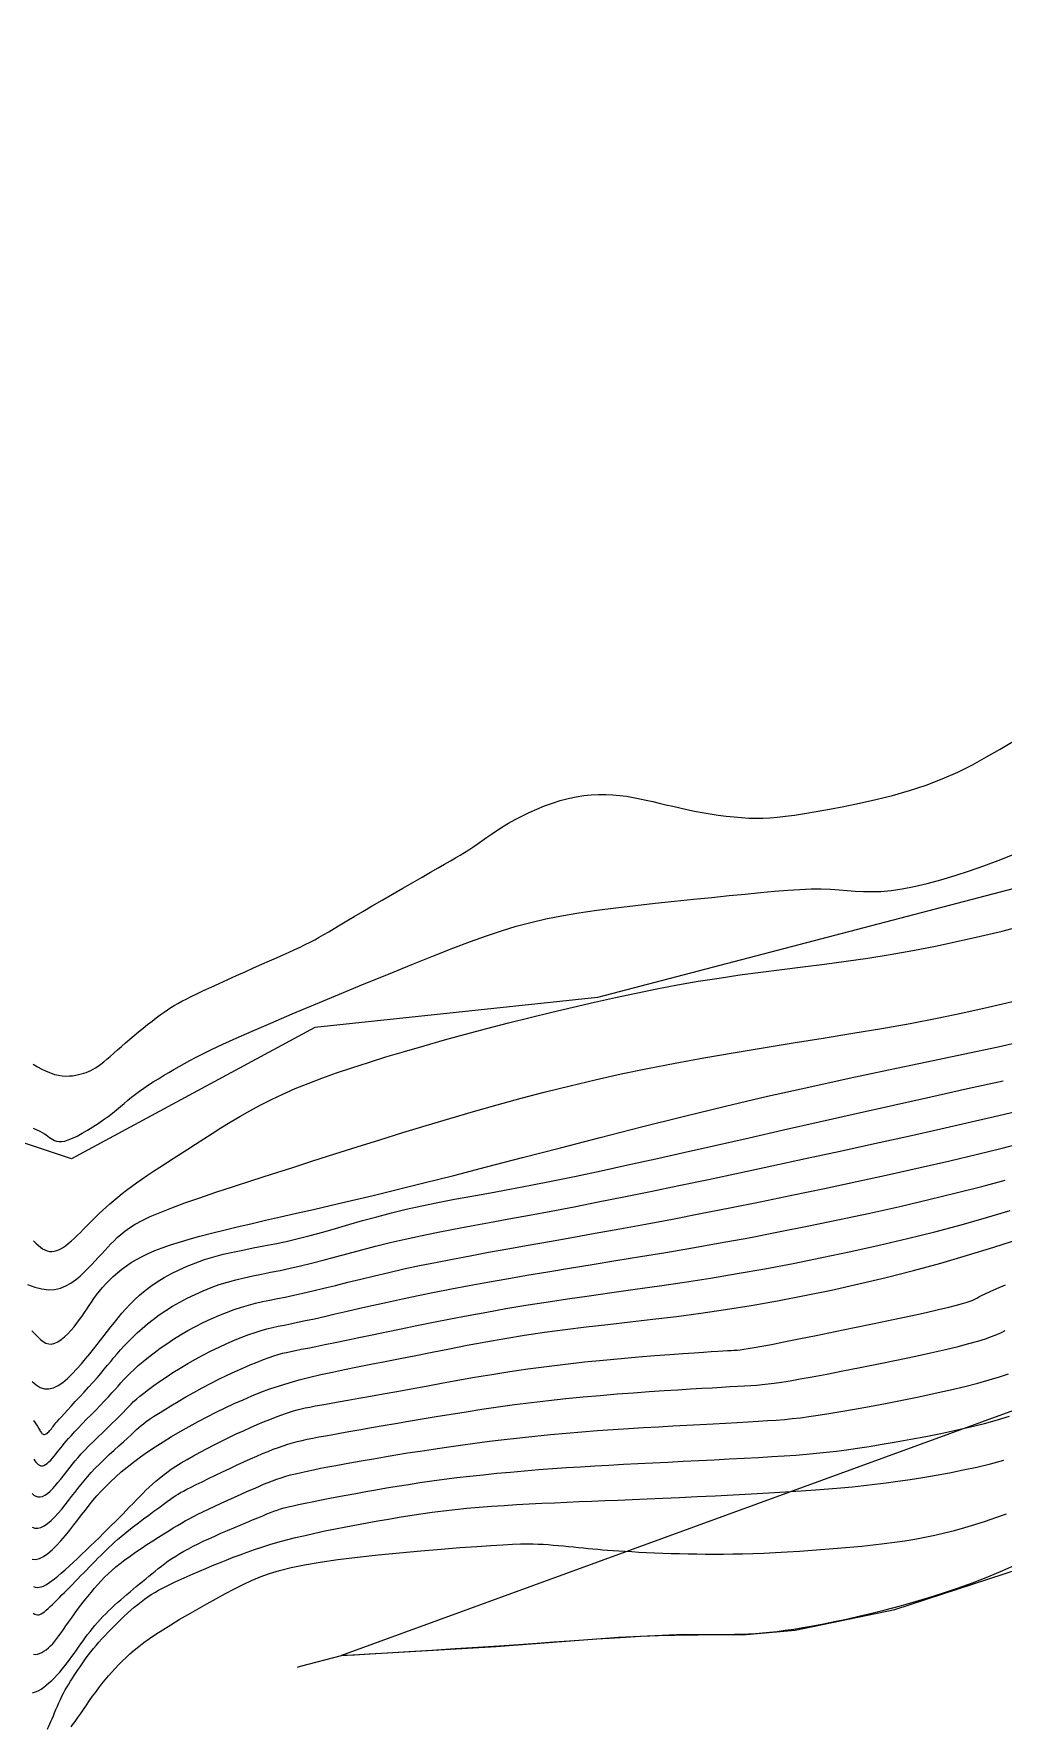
# Model space of a CAD drawing. Header units: metres. Extents: x -2219 to 517, y -3078 to 398.
# Drawn here: x 171.1 to 213.1, y 252.8 to 326.2 of the extents above; entities that cross this region are included whole.
import ezdxf

# ---------------------------------------------------------------- set-up
doc = ezdxf.new("R2010")
doc.units = ezdxf.units.M
for name, color, linetype in [('TERRAIN_BOUNDARY', 6, 'Continuous'), ('TERRAIN_CONTOUR_1M', 3, 'Continuous'), ('TERRAIN_CONTOUR_5M_SUPPLEMENT', 4, 'Continuous')]:
    doc.layers.add(name, color=color, linetype=linetype)

msp = doc.modelspace()

# ---------------------------------------------------------------- linework, layer by layer
at = {"layer": 'TERRAIN_BOUNDARY'}
msp.add_polyline3d([(392.551, 299.719, 0), (375.31, 310.06, 0), (375.546, 316.358, 0), (365.401, 317.587, 0), (355.65, 316.772, 0), (351.14, 315.014, 0), (341.054, 314.824, 0), (334.466, 311.988, 0), (326.34, 311.064, 0), (319.276, 315.215, 0), (309.284, 313.622, 0), (283.816, 308.974, 0), (265.196, 302.536, 0), (256.381, 299.4, 0), (223.265, 291.711, 0), (195.534, 284.467, 0), (183.293, 283.155, 0), (172.734, 277.466, 0), (168.827, 278.773, 0), (157.385, 278.49, 0), (135.797, 277.305, 0), (123.716, 274.848, 0)], dxfattribs=at)
at = {"layer": 'TERRAIN_CONTOUR_1M'}
for points in [[(377.224, 326.218, 17), (184.445, 255.95, 17), (191.149, 256.338, 17), (196.447, 256.749, 17), (199.281, 256.866, 17), (201.823, 256.837, 17), (204.101, 257.041, 17), (208.425, 257.946, 17), (213.832, 259.699, 17), (218.803, 262.768, 17), (224.538, 265.873, 17), (227.08, 268.005, 17), (230.177, 269.757, 17), (237.341, 271.689, 17), (241.898, 272.302, 17), (246.397, 272.799, 17), (252.365, 273.736, 17), (256.893, 275.78, 17)], [(171.076, 278.797, 1), (171.231, 278.733, 1), (171.362, 278.672, 1), (171.472, 278.614, 1), (171.566, 278.558, 1), (171.648, 278.504, 1), (171.721, 278.451, 1), (171.79, 278.4, 1), (171.858, 278.349, 1), (171.929, 278.301, 1), (172.007, 278.261, 1), (172.093, 278.231, 1), (172.193, 278.216, 1), (172.309, 278.218, 1), (172.444, 278.241, 1), (172.602, 278.288, 1), (172.785, 278.362, 1), (172.989, 278.459, 1), (173.208, 278.576, 1), (173.436, 278.709, 1), (173.667, 278.852, 1), (173.897, 279.003, 1), (174.119, 279.156, 1), (174.328, 279.308, 1), (174.52, 279.456, 1), (174.697, 279.598, 1), (174.864, 279.737, 1), (175.024, 279.873, 1), (175.182, 280.007, 1), (175.342, 280.139, 1), (175.508, 280.271, 1), (175.684, 280.404, 1), (175.874, 280.538, 1), (176.075, 280.672, 1), (176.286, 280.807, 1), (176.505, 280.941, 1), (176.729, 281.075, 1), (176.955, 281.208, 1), (177.182, 281.339, 1), (177.407, 281.468, 1), (177.631, 281.596, 1), (177.868, 281.728, 1), (178.137, 281.871, 1), (178.454, 282.033, 1), (178.838, 282.22, 1), (179.306, 282.438, 1), (179.876, 282.696, 1), (180.565, 283, 1), (181.383, 283.354, 1), (182.309, 283.748, 1), (183.312, 284.17, 1), (184.361, 284.607, 1), (185.428, 285.048, 1), (186.481, 285.479, 1), (187.491, 285.889, 1), (188.428, 286.264, 1), (189.27, 286.596, 1), (190.028, 286.885, 1), (190.725, 287.137, 1), (191.379, 287.357, 1), (192.011, 287.548, 1), (192.641, 287.715, 1), (193.291, 287.864, 1), (193.98, 287.999, 1), (194.723, 288.124, 1), (195.513, 288.24, 1), (196.336, 288.348, 1), (197.179, 288.449, 1), (198.029, 288.544, 1), (198.873, 288.633, 1), (199.698, 288.718, 1), (200.49, 288.798, 1), (201.238, 288.875, 1), (201.941, 288.946, 1), (202.6, 289.011, 1), (203.214, 289.068, 1), (203.784, 289.113, 1), (204.311, 289.147, 1), (204.795, 289.166, 1), (205.236, 289.17, 1), (205.638, 289.157, 1), (206.01, 289.133, 1), (206.363, 289.103, 1), (206.709, 289.075, 1), (207.06, 289.055, 1), (207.427, 289.048, 1), (207.823, 289.062, 1), (208.258, 289.102, 1), (208.741, 289.174, 1), (209.268, 289.276, 1), (209.83, 289.407, 1), (210.421, 289.564, 1), (211.031, 289.744, 1), (211.655, 289.945, 1), (212.283, 290.164, 1), (212.908, 290.401, 1), (213.523, 290.651, 1)], [(171.095, 273.911, 2), (171.197, 273.811, 2), (171.294, 273.722, 2), (171.39, 273.643, 2), (171.486, 273.576, 2), (171.582, 273.523, 2), (171.68, 273.484, 2), (171.781, 273.46, 2), (171.885, 273.454, 2), (171.993, 273.465, 2), (172.106, 273.496, 2), (172.224, 273.548, 2), (172.346, 273.617, 2), (172.473, 273.702, 2), (172.602, 273.801, 2), (172.734, 273.911, 2), (172.867, 274.03, 2), (173, 274.156, 2), (173.133, 274.285, 2), (173.264, 274.417, 2), (173.395, 274.55, 2), (173.527, 274.684, 2), (173.661, 274.821, 2), (173.798, 274.958, 2), (173.939, 275.098, 2), (174.086, 275.238, 2), (174.239, 275.38, 2), (174.399, 275.524, 2), (174.568, 275.669, 2), (174.746, 275.816, 2), (174.933, 275.966, 2), (175.13, 276.118, 2), (175.339, 276.274, 2), (175.559, 276.433, 2), (175.792, 276.595, 2), (176.037, 276.762, 2), (176.296, 276.934, 2), (176.567, 277.112, 2), (176.852, 277.295, 2), (177.15, 277.487, 2), (177.46, 277.686, 2), (177.784, 277.893, 2), (178.121, 278.111, 2), (178.471, 278.338, 2), (178.835, 278.573, 2), (179.216, 278.815, 2), (179.613, 279.061, 2), (180.029, 279.308, 2), (180.465, 279.556, 2), (180.922, 279.802, 2), (181.402, 280.043, 2), (181.906, 280.279, 2), (182.438, 280.511, 2), (182.999, 280.739, 2), (183.594, 280.966, 2), (184.225, 281.192, 2), (184.896, 281.42, 2), (185.61, 281.651, 2), (186.37, 281.886, 2), (187.176, 282.127, 2), (188.024, 282.372, 2), (188.906, 282.62, 2), (189.814, 282.867, 2), (190.741, 283.114, 2), (191.678, 283.357, 2), (192.62, 283.595, 2), (193.557, 283.826, 2), (194.484, 284.048, 2), (195.402, 284.261, 2), (196.311, 284.464, 2), (197.215, 284.656, 2), (198.114, 284.837, 2), (199.011, 285.006, 2), (199.907, 285.163, 2), (200.805, 285.306, 2), (201.705, 285.437, 2), (202.61, 285.558, 2), (203.522, 285.674, 2), (204.441, 285.789, 2), (205.369, 285.907, 2), (206.308, 286.033, 2), (207.258, 286.171, 2), (208.223, 286.325, 2), (209.201, 286.499, 2), (210.185, 286.69, 2), (211.165, 286.896, 2), (212.131, 287.114, 2), (213.074, 287.341, 2), (213.985, 287.575, 2)], [(170.836, 272.023, 3), (171.157, 271.909, 3), (171.459, 271.831, 3), (171.743, 271.795, 3), (172.009, 271.809, 3), (172.258, 271.866, 3), (172.493, 271.96, 3), (172.712, 272.084, 3), (172.917, 272.23, 3), (173.11, 272.391, 3), (173.29, 272.561, 3), (173.459, 272.73, 3), (173.618, 272.895, 3), (173.768, 273.053, 3), (173.912, 273.207, 3), (174.05, 273.356, 3), (174.184, 273.501, 3), (174.317, 273.643, 3), (174.449, 273.783, 3), (174.584, 273.92, 3), (174.723, 274.057, 3), (174.875, 274.195, 3), (175.049, 274.336, 3), (175.255, 274.482, 3), (175.502, 274.634, 3), (175.799, 274.794, 3), (176.155, 274.965, 3), (176.581, 275.149, 3), (177.083, 275.346, 3), (177.657, 275.558, 3), (178.297, 275.782, 3), (178.998, 276.02, 3), (179.754, 276.269, 3), (180.558, 276.531, 3), (181.406, 276.803, 3), (182.29, 277.086, 3), (183.205, 277.379, 3), (184.148, 277.68, 3), (185.114, 277.986, 3), (186.1, 278.296, 3), (187.102, 278.606, 3), (188.116, 278.916, 3), (189.138, 279.221, 3), (190.165, 279.521, 3), (191.195, 279.813, 3), (192.231, 280.097, 3), (193.279, 280.372, 3), (194.346, 280.639, 3), (195.436, 280.898, 3), (196.556, 281.148, 3), (197.711, 281.39, 3), (198.908, 281.623, 3), (200.147, 281.848, 3), (201.421, 282.066, 3), (202.716, 282.279, 3), (204.021, 282.49, 3), (205.323, 282.699, 3), (206.608, 282.909, 3), (207.866, 283.122, 3), (209.083, 283.34, 3), (210.251, 283.563, 3), (211.374, 283.796, 3), (212.464, 284.039, 3), (213.529, 284.294, 3)], [(171.019, 270.022, 4), (171.15, 269.885, 4), (171.274, 269.759, 4), (171.394, 269.647, 4), (171.512, 269.555, 4), (171.63, 269.487, 4), (171.752, 269.448, 4), (171.878, 269.444, 4), (172.012, 269.476, 4), (172.151, 269.542, 4), (172.293, 269.636, 4), (172.436, 269.753, 4), (172.578, 269.888, 4), (172.717, 270.036, 4), (172.849, 270.191, 4), (172.974, 270.349, 4), (173.09, 270.505, 4), (173.198, 270.658, 4), (173.301, 270.811, 4), (173.401, 270.962, 4), (173.501, 271.114, 4), (173.604, 271.266, 4), (173.711, 271.42, 4), (173.826, 271.577, 4), (173.951, 271.736, 4), (174.086, 271.897, 4), (174.231, 272.058, 4), (174.387, 272.219, 4), (174.553, 272.378, 4), (174.73, 272.535, 4), (174.918, 272.687, 4), (175.117, 272.834, 4), (175.327, 272.975, 4), (175.553, 273.11, 4), (175.797, 273.241, 4), (176.063, 273.368, 4), (176.354, 273.493, 4), (176.674, 273.617, 4), (177.026, 273.74, 4), (177.415, 273.864, 4), (177.842, 273.99, 4), (178.307, 274.118, 4), (178.808, 274.249, 4), (179.344, 274.382, 4), (179.913, 274.519, 4), (180.514, 274.66, 4), (181.145, 274.806, 4), (181.805, 274.956, 4), (182.494, 275.112, 4), (183.225, 275.279, 4), (184.013, 275.46, 4), (184.871, 275.661, 4), (185.815, 275.886, 4), (186.859, 276.14, 4), (188.017, 276.428, 4), (189.305, 276.754, 4), (190.732, 277.122, 4), (192.28, 277.524, 4), (193.928, 277.952, 4), (195.655, 278.397, 4), (197.438, 278.851, 4), (199.255, 279.305, 4), (201.085, 279.751, 4), (202.906, 280.179, 4), (204.698, 280.582, 4), (206.45, 280.963, 4), (208.155, 281.325, 4), (209.804, 281.671, 4), (211.39, 282.005, 4), (212.904, 282.33, 4), (214.339, 282.649, 4)], [(171.09, 266.131, 6), (171.167, 266.026, 6), (171.227, 265.938, 6), (171.274, 265.865, 6), (171.311, 265.804, 6), (171.34, 265.752, 6), (171.364, 265.708, 6), (171.386, 265.669, 6), (171.409, 265.633, 6), (171.433, 265.601, 6), (171.458, 265.573, 6), (171.485, 265.551, 6), (171.513, 265.534, 6), (171.542, 265.525, 6), (171.574, 265.524, 6), (171.607, 265.532, 6), (171.642, 265.549, 6), (171.679, 265.574, 6), (171.717, 265.606, 6), (171.755, 265.644, 6), (171.793, 265.686, 6), (171.831, 265.731, 6), (171.869, 265.776, 6), (171.905, 265.822, 6), (171.939, 265.867, 6), (171.976, 265.914, 6), (172.017, 265.966, 6), (172.067, 266.027, 6), (172.129, 266.1, 6), (172.207, 266.188, 6), (172.303, 266.296, 6), (172.421, 266.426, 6), (172.564, 266.58, 6), (172.727, 266.756, 6), (172.906, 266.948, 6), (173.095, 267.151, 6), (173.288, 267.361, 6), (173.482, 267.573, 6), (173.67, 267.782, 6), (173.847, 267.983, 6), (174.01, 268.173, 6), (174.161, 268.352, 6), (174.304, 268.524, 6), (174.442, 268.692, 6), (174.58, 268.857, 6), (174.721, 269.022, 6), (174.868, 269.19, 6), (175.026, 269.364, 6), (175.197, 269.545, 6), (175.383, 269.732, 6), (175.584, 269.924, 6), (175.801, 270.119, 6), (176.033, 270.315, 6), (176.28, 270.512, 6), (176.545, 270.706, 6), (176.825, 270.897, 6), (177.123, 271.083, 6), (177.435, 271.263, 6), (177.76, 271.435, 6), (178.096, 271.598, 6), (178.441, 271.75, 6), (178.792, 271.891, 6), (179.147, 272.019, 6), (179.505, 272.133, 6), (179.865, 272.232, 6), (180.228, 272.32, 6), (180.597, 272.4, 6), (180.977, 272.477, 6), (181.371, 272.554, 6), (181.781, 272.635, 6), (182.211, 272.726, 6), (182.665, 272.828, 6), (183.145, 272.946, 6), (183.65, 273.078, 6), (184.181, 273.22, 6), (184.737, 273.371, 6), (185.317, 273.526, 6), (185.921, 273.683, 6), (186.548, 273.839, 6), (187.197, 273.991, 6), (187.869, 274.138, 6), (188.566, 274.28, 6), (189.294, 274.422, 6), (190.056, 274.565, 6), (190.856, 274.711, 6), (191.698, 274.865, 6), (192.587, 275.029, 6), (193.527, 275.205, 6), (194.52, 275.395, 6), (195.57, 275.601, 6), (196.676, 275.822, 6), (197.84, 276.059, 6), (199.062, 276.311, 6), (200.344, 276.58, 6), (201.687, 276.864, 6), (203.092, 277.165, 6), (204.554, 277.48, 6), (206.048, 277.806, 6), (207.544, 278.134, 6), (209.01, 278.459, 6), (210.415, 278.774, 6), (211.73, 279.072, 6), (212.924, 279.347, 6), (213.965, 279.592, 6)], [(171.102, 264.461, 7), (171.148, 264.389, 7), (171.196, 264.325, 7), (171.246, 264.269, 7), (171.299, 264.224, 7), (171.355, 264.192, 7), (171.414, 264.173, 7), (171.477, 264.171, 7), (171.543, 264.187, 7), (171.614, 264.221, 7), (171.687, 264.271, 7), (171.763, 264.336, 7), (171.839, 264.412, 7), (171.916, 264.495, 7), (171.992, 264.584, 7), (172.067, 264.676, 7), (172.139, 264.767, 7), (172.208, 264.856, 7), (172.276, 264.945, 7), (172.348, 265.037, 7), (172.427, 265.134, 7), (172.515, 265.24, 7), (172.616, 265.357, 7), (172.734, 265.488, 7), (172.871, 265.637, 7), (173.031, 265.805, 7), (173.208, 265.988, 7), (173.397, 266.182, 7), (173.593, 266.383, 7), (173.791, 266.586, 7), (173.985, 266.786, 7), (174.17, 266.979, 7), (174.34, 267.16, 7), (174.491, 267.326, 7), (174.628, 267.48, 7), (174.756, 267.625, 7), (174.88, 267.764, 7), (175.006, 267.902, 7), (175.14, 268.042, 7), (175.285, 268.188, 7), (175.449, 268.343, 7), (175.635, 268.51, 7), (175.844, 268.688, 7), (176.072, 268.874, 7), (176.32, 269.066, 7), (176.585, 269.261, 7), (176.866, 269.457, 7), (177.162, 269.652, 7), (177.47, 269.843, 7), (177.789, 270.028, 7), (178.117, 270.205, 7), (178.45, 270.374, 7), (178.787, 270.532, 7), (179.123, 270.68, 7), (179.457, 270.814, 7), (179.785, 270.935, 7), (180.104, 271.042, 7), (180.414, 271.132, 7), (180.719, 271.211, 7), (181.025, 271.281, 7), (181.337, 271.346, 7), (181.662, 271.411, 7), (182.005, 271.48, 7), (182.374, 271.556, 7), (182.772, 271.643, 7), (183.206, 271.745, 7), (183.675, 271.86, 7), (184.178, 271.985, 7), (184.712, 272.119, 7), (185.278, 272.26, 7), (185.872, 272.404, 7), (186.494, 272.551, 7), (187.143, 272.697, 7), (187.817, 272.841, 7), (188.519, 272.984, 7), (189.251, 273.127, 7), (190.015, 273.271, 7), (190.815, 273.419, 7), (191.654, 273.57, 7), (192.533, 273.727, 7), (193.455, 273.892, 7), (194.424, 274.065, 7), (195.44, 274.247, 7), (196.504, 274.44, 7), (197.618, 274.645, 7), (198.782, 274.863, 7), (199.998, 275.096, 7), (201.268, 275.344, 7), (202.591, 275.609, 7), (203.966, 275.89, 7), (205.372, 276.184, 7), (206.783, 276.486, 7), (208.177, 276.791, 7), (209.527, 277.093, 7), (210.811, 277.387, 7), (212.002, 277.669, 7), (213.077, 277.932, 7), (214.019, 278.175, 7)], [(171.034, 262.965, 8), (171.114, 262.898, 8), (171.198, 262.849, 8), (171.286, 262.822, 8), (171.38, 262.818, 8), (171.48, 262.841, 8), (171.585, 262.893, 8), (171.695, 262.969, 8), (171.809, 263.066, 8), (171.924, 263.179, 8), (172.039, 263.305, 8), (172.153, 263.438, 8), (172.265, 263.576, 8), (172.373, 263.713, 8), (172.476, 263.846, 8), (172.577, 263.977, 8), (172.679, 264.108, 8), (172.786, 264.242, 8), (172.9, 264.38, 8), (173.025, 264.526, 8), (173.165, 264.681, 8), (173.321, 264.849, 8), (173.497, 265.029, 8), (173.688, 265.22, 8), (173.888, 265.416, 8), (174.092, 265.615, 8), (174.294, 265.81, 8), (174.488, 265.998, 8), (174.67, 266.175, 8), (174.832, 266.337, 8), (174.973, 266.48, 8), (175.096, 266.608, 8), (175.208, 266.725, 8), (175.319, 266.837, 8), (175.433, 266.948, 8), (175.558, 267.062, 8), (175.703, 267.186, 8), (175.873, 267.322, 8), (176.074, 267.476, 8), (176.304, 267.644, 8), (176.561, 267.824, 8), (176.84, 268.013, 8), (177.138, 268.207, 8), (177.452, 268.403, 8), (177.779, 268.598, 8), (178.115, 268.788, 8), (178.456, 268.972, 8), (178.799, 269.147, 8), (179.141, 269.313, 8), (179.477, 269.467, 8), (179.806, 269.609, 8), (180.122, 269.738, 8), (180.422, 269.852, 8), (180.704, 269.95, 8), (180.964, 270.032, 8), (181.211, 270.101, 8), (181.452, 270.161, 8), (181.697, 270.216, 8), (181.953, 270.269, 8), (182.23, 270.324, 8), (182.536, 270.386, 8), (182.879, 270.458, 8), (183.267, 270.544, 8), (183.7, 270.641, 8), (184.174, 270.75, 8), (184.687, 270.868, 8), (185.238, 270.994, 8), (185.823, 271.126, 8), (186.441, 271.263, 8), (187.089, 271.402, 8), (187.765, 271.544, 8), (188.471, 271.687, 8), (189.207, 271.832, 8), (189.974, 271.978, 8), (190.775, 272.126, 8), (191.609, 272.275, 8), (192.478, 272.426, 8), (193.384, 272.579, 8), (194.327, 272.734, 8), (195.309, 272.893, 8), (196.332, 273.058, 8), (197.396, 273.231, 8), (198.502, 273.415, 8), (199.653, 273.612, 8), (200.848, 273.824, 8), (202.091, 274.052, 8), (203.378, 274.3, 8), (204.695, 274.563, 8), (206.023, 274.838, 8), (207.344, 275.122, 8), (208.639, 275.411, 8), (209.891, 275.701, 8), (211.081, 275.99, 8), (212.19, 276.273, 8), (213.205, 276.548, 8)], [(171.04, 261.506, 9), (171.158, 261.47, 9), (171.284, 261.465, 9), (171.416, 261.496, 9), (171.557, 261.565, 9), (171.704, 261.666, 9), (171.855, 261.795, 9), (172.008, 261.946, 9), (172.162, 262.114, 9), (172.314, 262.292, 9), (172.463, 262.475, 9), (172.607, 262.658, 9), (172.744, 262.835, 9), (172.878, 263.009, 9), (173.01, 263.179, 9), (173.145, 263.349, 9), (173.286, 263.52, 9), (173.435, 263.695, 9), (173.596, 263.874, 9), (173.771, 264.06, 9), (173.964, 264.254, 9), (174.168, 264.452, 9), (174.379, 264.651, 9), (174.591, 264.846, 9), (174.797, 265.034, 9), (174.992, 265.211, 9), (175.17, 265.372, 9), (175.325, 265.514, 9), (175.454, 265.633, 9), (175.563, 265.735, 9), (175.661, 265.825, 9), (175.757, 265.909, 9), (175.859, 265.993, 9), (175.977, 266.083, 9), (176.12, 266.184, 9), (176.296, 266.302, 9), (176.512, 266.441, 9), (176.764, 266.6, 9), (177.049, 266.774, 9), (177.359, 266.96, 9), (177.691, 267.152, 9), (178.038, 267.348, 9), (178.396, 267.543, 9), (178.759, 267.734, 9), (179.122, 267.917, 9), (179.481, 268.089, 9), (179.831, 268.251, 9), (180.168, 268.401, 9), (180.488, 268.538, 9), (180.787, 268.661, 9), (181.06, 268.768, 9), (181.303, 268.859, 9), (181.514, 268.932, 9), (181.703, 268.992, 9), (181.88, 269.042, 9), (182.056, 269.085, 9), (182.244, 269.127, 9), (182.454, 269.169, 9), (182.698, 269.217, 9), (182.986, 269.273, 9), (183.329, 269.342, 9), (183.724, 269.423, 9), (184.17, 269.515, 9), (184.662, 269.617, 9), (185.198, 269.728, 9), (185.774, 269.848, 9), (186.387, 269.975, 9), (187.035, 270.108, 9), (187.714, 270.247, 9), (188.423, 270.39, 9), (189.163, 270.537, 9), (189.934, 270.685, 9), (190.734, 270.833, 9), (191.564, 270.98, 9), (192.424, 271.125, 9), (193.313, 271.266, 9), (194.231, 271.403, 9), (195.179, 271.539, 9), (196.16, 271.676, 9), (197.174, 271.818, 9), (198.222, 271.967, 9), (199.307, 272.128, 9), (200.429, 272.303, 9), (201.591, 272.496, 9), (202.79, 272.709, 9), (204.018, 272.941, 9), (205.263, 273.19, 9), (206.511, 273.453, 9), (207.751, 273.729, 9), (208.971, 274.016, 9), (210.159, 274.312, 9), (211.302, 274.614, 9), (212.391, 274.921, 9), (213.427, 275.231, 9)], [(171.09, 258.943, 11), (171.168, 258.913, 11), (171.248, 258.899, 11), (171.333, 258.902, 11), (171.424, 258.922, 11), (171.521, 258.959, 11), (171.627, 259.012, 11), (171.741, 259.082, 11), (171.864, 259.168, 11), (171.998, 259.269, 11), (172.142, 259.386, 11), (172.298, 259.518, 11), (172.463, 259.663, 11), (172.637, 259.82, 11), (172.817, 259.985, 11), (173.002, 260.158, 11), (173.189, 260.335, 11), (173.378, 260.515, 11), (173.567, 260.696, 11), (173.753, 260.876, 11), (173.936, 261.054, 11), (174.116, 261.23, 11), (174.293, 261.404, 11), (174.466, 261.576, 11), (174.635, 261.744, 11), (174.799, 261.91, 11), (174.958, 262.072, 11), (175.111, 262.23, 11), (175.261, 262.385, 11), (175.406, 262.536, 11), (175.549, 262.684, 11), (175.689, 262.828, 11), (175.828, 262.969, 11), (175.966, 263.106, 11), (176.105, 263.239, 11), (176.245, 263.369, 11), (176.389, 263.498, 11), (176.539, 263.625, 11), (176.7, 263.753, 11), (176.873, 263.883, 11), (177.062, 264.016, 11), (177.269, 264.154, 11), (177.498, 264.297, 11), (177.75, 264.447, 11), (178.022, 264.603, 11), (178.311, 264.761, 11), (178.614, 264.922, 11), (178.925, 265.083, 11), (179.242, 265.242, 11), (179.561, 265.397, 11), (179.878, 265.547, 11), (180.19, 265.69, 11), (180.494, 265.825, 11), (180.787, 265.952, 11), (181.067, 266.069, 11), (181.332, 266.177, 11), (181.58, 266.274, 11), (181.807, 266.361, 11), (182.012, 266.435, 11), (182.194, 266.497, 11), (182.361, 266.55, 11), (182.522, 266.595, 11), (182.688, 266.636, 11), (182.867, 266.676, 11), (183.071, 266.716, 11), (183.307, 266.76, 11), (183.586, 266.81, 11), (183.915, 266.869, 11), (184.295, 266.936, 11), (184.721, 267.012, 11), (185.191, 267.096, 11), (185.703, 267.188, 11), (186.253, 267.287, 11), (186.838, 267.393, 11), (187.457, 267.507, 11), (188.105, 267.626, 11), (188.782, 267.75, 11), (189.484, 267.877, 11), (190.212, 268.004, 11), (190.961, 268.13, 11), (191.732, 268.252, 11), (192.521, 268.368, 11), (193.327, 268.477, 11), (194.147, 268.577, 11), (194.969, 268.667, 11), (195.78, 268.748, 11), (196.569, 268.821, 11), (197.321, 268.885, 11), (198.025, 268.942, 11), (198.667, 268.99, 11), (199.235, 269.031, 11), (199.72, 269.065, 11), (200.127, 269.093, 11), (200.465, 269.115, 11), (200.745, 269.133, 11), (200.975, 269.147, 11), (201.165, 269.158, 11), (201.324, 269.168, 11), (201.461, 269.177, 11), (201.588, 269.186, 11), (201.72, 269.198, 11), (201.875, 269.217, 11), (202.071, 269.247, 11), (202.325, 269.29, 11), (202.655, 269.35, 11), (203.078, 269.431, 11), (203.611, 269.535, 11), (204.266, 269.666, 11), (205.016, 269.817, 11), (205.832, 269.983, 11), (206.681, 270.158, 11), (207.532, 270.334, 11), (208.352, 270.507, 11), (209.11, 270.668, 11), (209.775, 270.813, 11), (210.321, 270.937, 11), (210.757, 271.04, 11), (211.098, 271.125, 11), (211.357, 271.196, 11), (211.552, 271.256, 11), (211.695, 271.306, 11), (211.803, 271.351, 11), (211.891, 271.393, 11), (211.972, 271.436, 11), (212.064, 271.484, 11), (212.182, 271.543, 11), (212.342, 271.62, 11), (212.558, 271.719, 11), (212.847, 271.847, 11), (213.225, 272.009, 11)], [(171.075, 257.782, 12), (171.145, 257.744, 12), (171.207, 257.719, 12), (171.264, 257.708, 12), (171.319, 257.709, 12), (171.374, 257.723, 12), (171.432, 257.751, 12), (171.495, 257.791, 12), (171.565, 257.845, 12), (171.643, 257.909, 12), (171.728, 257.984, 12), (171.818, 258.068, 12), (171.913, 258.16, 12), (172.012, 258.257, 12), (172.115, 258.36, 12), (172.22, 258.466, 12), (172.327, 258.574, 12), (172.437, 258.685, 12), (172.548, 258.798, 12), (172.662, 258.913, 12), (172.777, 259.03, 12), (172.895, 259.15, 12), (173.015, 259.272, 12), (173.137, 259.396, 12), (173.261, 259.522, 12), (173.386, 259.65, 12), (173.512, 259.779, 12), (173.638, 259.908, 12), (173.764, 260.035, 12), (173.888, 260.161, 12), (174.01, 260.283, 12), (174.13, 260.402, 12), (174.246, 260.517, 12), (174.362, 260.63, 12), (174.481, 260.742, 12), (174.606, 260.856, 12), (174.74, 260.975, 12), (174.887, 261.1, 12), (175.048, 261.234, 12), (175.228, 261.378, 12), (175.428, 261.534, 12), (175.644, 261.698, 12), (175.867, 261.867, 12), (176.093, 262.035, 12), (176.315, 262.199, 12), (176.526, 262.353, 12), (176.719, 262.494, 12), (176.888, 262.616, 12), (177.03, 262.718, 12), (177.15, 262.802, 12), (177.257, 262.875, 12), (177.362, 262.94, 12), (177.471, 263.005, 12), (177.596, 263.073, 12), (177.744, 263.15, 12), (177.925, 263.241, 12), (178.144, 263.351, 12), (178.398, 263.476, 12), (178.678, 263.614, 12), (178.977, 263.759, 12), (179.288, 263.908, 12), (179.603, 264.058, 12), (179.914, 264.204, 12), (180.215, 264.343, 12), (180.499, 264.471, 12), (180.766, 264.589, 12), (181.019, 264.696, 12), (181.258, 264.794, 12), (181.486, 264.883, 12), (181.705, 264.964, 12), (181.917, 265.037, 12), (182.122, 265.102, 12), (182.324, 265.162, 12), (182.527, 265.217, 12), (182.738, 265.268, 12), (182.96, 265.317, 12), (183.2, 265.367, 12), (183.462, 265.418, 12), (183.753, 265.472, 12), (184.078, 265.531, 12), (184.441, 265.597, 12), (184.841, 265.668, 12), (185.276, 265.744, 12), (185.746, 265.826, 12), (186.248, 265.913, 12), (186.781, 266.005, 12), (187.343, 266.1, 12), (187.933, 266.2, 12), (188.548, 266.302, 12), (189.188, 266.407, 12), (189.849, 266.512, 12), (190.53, 266.617, 12), (191.229, 266.719, 12), (191.944, 266.818, 12), (192.673, 266.912, 12), (193.413, 267, 12), (194.163, 267.081, 12), (194.914, 267.154, 12), (195.659, 267.221, 12), (196.39, 267.281, 12), (197.1, 267.335, 12), (197.78, 267.384, 12), (198.422, 267.427, 12), (199.018, 267.465, 12), (199.563, 267.498, 12), (200.058, 267.528, 12), (200.507, 267.554, 12), (200.913, 267.577, 12), (201.281, 267.598, 12), (201.613, 267.617, 12), (201.913, 267.635, 12), (202.186, 267.652, 12), (202.436, 267.669, 12), (202.678, 267.689, 12), (202.927, 267.715, 12), (203.2, 267.749, 12), (203.513, 267.794, 12), (203.881, 267.854, 12), (204.32, 267.93, 12), (204.847, 268.026, 12), (205.47, 268.144, 12), (206.172, 268.279, 12), (206.927, 268.428, 12), (207.709, 268.586, 12), (208.495, 268.747, 12), (209.258, 268.909, 12), (209.975, 269.065, 12), (210.618, 269.212, 12), (211.171, 269.345, 12), (211.636, 269.466, 12), (212.026, 269.576, 12), (212.35, 269.677, 12), (212.62, 269.771, 12), (212.846, 269.86, 12), (213.04, 269.945, 12), (213.212, 270.028, 12)], [(171.094, 256.004, 13), (171.176, 255.998, 13), (171.263, 256.009, 13), (171.354, 256.036, 13), (171.449, 256.077, 13), (171.545, 256.131, 13), (171.642, 256.198, 13), (171.739, 256.275, 13), (171.833, 256.362, 13), (171.925, 256.459, 13), (172.016, 256.564, 13), (172.106, 256.678, 13), (172.198, 256.802, 13), (172.294, 256.935, 13), (172.394, 257.078, 13), (172.5, 257.231, 13), (172.614, 257.394, 13), (172.737, 257.568, 13), (172.868, 257.749, 13), (173.006, 257.935, 13), (173.148, 258.125, 13), (173.293, 258.314, 13), (173.441, 258.502, 13), (173.589, 258.685, 13), (173.736, 258.86, 13), (173.88, 259.027, 13), (174.025, 259.186, 13), (174.173, 259.339, 13), (174.326, 259.488, 13), (174.488, 259.637, 13), (174.662, 259.785, 13), (174.849, 259.937, 13), (175.053, 260.093, 13), (175.276, 260.255, 13), (175.514, 260.421, 13), (175.761, 260.589, 13), (176.012, 260.755, 13), (176.262, 260.918, 13), (176.506, 261.073, 13), (176.738, 261.22, 13), (176.954, 261.354, 13), (177.15, 261.474, 13), (177.33, 261.583, 13), (177.502, 261.684, 13), (177.67, 261.779, 13), (177.841, 261.873, 13), (178.022, 261.968, 13), (178.218, 262.067, 13), (178.436, 262.174, 13), (178.68, 262.291, 13), (178.945, 262.416, 13), (179.226, 262.547, 13), (179.515, 262.679, 13), (179.805, 262.811, 13), (180.091, 262.939, 13), (180.365, 263.062, 13), (180.621, 263.175, 13), (180.854, 263.276, 13), (181.068, 263.367, 13), (181.267, 263.449, 13), (181.458, 263.523, 13), (181.644, 263.59, 13), (181.832, 263.653, 13), (182.026, 263.713, 13), (182.232, 263.77, 13), (182.454, 263.827, 13), (182.694, 263.883, 13), (182.953, 263.94, 13), (183.232, 263.999, 13), (183.532, 264.059, 13), (183.854, 264.12, 13), (184.2, 264.185, 13), (184.57, 264.253, 13), (184.966, 264.324, 13), (185.386, 264.399, 13), (185.831, 264.477, 13), (186.301, 264.557, 13), (186.793, 264.639, 13), (187.309, 264.723, 13), (187.848, 264.807, 13), (188.409, 264.893, 13), (188.992, 264.978, 13), (189.594, 265.064, 13), (190.214, 265.147, 13), (190.849, 265.229, 13), (191.497, 265.309, 13), (192.156, 265.385, 13), (192.824, 265.457, 13), (193.499, 265.524, 13), (194.178, 265.585, 13), (194.859, 265.642, 13), (195.538, 265.694, 13), (196.212, 265.741, 13), (196.879, 265.785, 13), (197.535, 265.826, 13), (198.177, 265.863, 13), (198.802, 265.899, 13), (199.407, 265.932, 13), (199.99, 265.963, 13), (200.549, 265.993, 13), (201.082, 266.021, 13), (201.586, 266.049, 13), (202.061, 266.075, 13), (202.503, 266.101, 13), (202.91, 266.127, 13), (203.284, 266.153, 13), (203.635, 266.181, 13), (203.979, 266.213, 13), (204.329, 266.252, 13), (204.7, 266.299, 13), (205.107, 266.358, 13), (205.563, 266.43, 13), (206.082, 266.517, 13), (206.675, 266.622, 13), (207.327, 266.741, 13), (208.021, 266.873, 13), (208.737, 267.014, 13), (209.458, 267.161, 13), (210.165, 267.311, 13), (210.839, 267.461, 13), (211.462, 267.61, 13), (212.02, 267.753, 13), (212.515, 267.892, 13), (212.954, 268.027, 13), (213.343, 268.158, 13)], [(171.046, 254.337, 14), (171.134, 254.354, 14), (171.227, 254.387, 14), (171.325, 254.434, 14), (171.429, 254.496, 14), (171.537, 254.571, 14), (171.649, 254.659, 14), (171.764, 254.758, 14), (171.881, 254.866, 14), (171.998, 254.981, 14), (172.114, 255.104, 14), (172.229, 255.231, 14), (172.341, 255.361, 14), (172.449, 255.494, 14), (172.554, 255.628, 14), (172.656, 255.764, 14), (172.755, 255.9, 14), (172.853, 256.037, 14), (172.95, 256.174, 14), (173.046, 256.311, 14), (173.143, 256.448, 14), (173.241, 256.583, 14), (173.339, 256.718, 14), (173.44, 256.852, 14), (173.542, 256.985, 14), (173.647, 257.117, 14), (173.755, 257.247, 14), (173.865, 257.377, 14), (173.98, 257.505, 14), (174.099, 257.632, 14), (174.221, 257.757, 14), (174.346, 257.881, 14), (174.474, 258.004, 14), (174.605, 258.125, 14), (174.737, 258.245, 14), (174.871, 258.364, 14), (175.006, 258.481, 14), (175.141, 258.597, 14), (175.277, 258.712, 14), (175.413, 258.825, 14), (175.549, 258.938, 14), (175.686, 259.05, 14), (175.822, 259.161, 14), (175.957, 259.273, 14), (176.093, 259.383, 14), (176.228, 259.494, 14), (176.363, 259.605, 14), (176.501, 259.715, 14), (176.641, 259.825, 14), (176.786, 259.934, 14), (176.936, 260.043, 14), (177.092, 260.15, 14), (177.256, 260.257, 14), (177.429, 260.363, 14), (177.612, 260.468, 14), (177.805, 260.573, 14), (178.008, 260.68, 14), (178.224, 260.787, 14), (178.452, 260.897, 14), (178.693, 261.009, 14), (178.948, 261.124, 14), (179.216, 261.243, 14), (179.494, 261.364, 14), (179.774, 261.484, 14), (180.052, 261.601, 14), (180.322, 261.715, 14), (180.578, 261.821, 14), (180.815, 261.919, 14), (181.026, 262.006, 14), (181.209, 262.081, 14), (181.369, 262.146, 14), (181.516, 262.202, 14), (181.657, 262.252, 14), (181.802, 262.298, 14), (181.959, 262.343, 14), (182.136, 262.389, 14), (182.342, 262.437, 14), (182.584, 262.491, 14), (182.861, 262.55, 14), (183.168, 262.613, 14), (183.504, 262.68, 14), (183.864, 262.75, 14), (184.246, 262.823, 14), (184.647, 262.898, 14), (185.063, 262.975, 14), (185.491, 263.052, 14), (185.932, 263.131, 14), (186.386, 263.209, 14), (186.855, 263.287, 14), (187.339, 263.365, 14), (187.838, 263.44, 14), (188.353, 263.514, 14), (188.886, 263.586, 14), (189.435, 263.655, 14), (190, 263.72, 14), (190.578, 263.783, 14), (191.167, 263.842, 14), (191.765, 263.898, 14), (192.369, 263.951, 14), (192.976, 264.001, 14), (193.585, 264.047, 14), (194.194, 264.09, 14), (194.804, 264.129, 14), (195.417, 264.166, 14), (196.034, 264.201, 14), (196.658, 264.235, 14), (197.29, 264.268, 14), (197.932, 264.3, 14), (198.585, 264.332, 14), (199.251, 264.365, 14), (199.922, 264.398, 14), (200.591, 264.432, 14), (201.25, 264.466, 14), (201.892, 264.5, 14), (202.509, 264.534, 14), (203.092, 264.568, 14), (203.634, 264.602, 14), (204.132, 264.636, 14), (204.593, 264.672, 14), (205.031, 264.71, 14), (205.458, 264.754, 14), (205.888, 264.804, 14), (206.333, 264.862, 14), (206.805, 264.929, 14), (207.318, 265.009, 14), (207.88, 265.1, 14), (208.483, 265.204, 14), (209.115, 265.318, 14), (209.765, 265.442, 14), (210.421, 265.574, 14), (211.071, 265.713, 14), (211.704, 265.858, 14), (212.306, 266.008, 14), (212.87, 266.161, 14), (213.394, 266.318, 14)], [(172.723, 252.863, 16), (172.786, 252.942, 16), (172.901, 253.094, 16), (173.019, 253.259, 16), (173.141, 253.433, 16), (173.266, 253.615, 16), (173.394, 253.802, 16), (173.524, 253.991, 16), (173.656, 254.179, 16), (173.79, 254.366, 16), (173.925, 254.547, 16), (174.061, 254.724, 16), (174.2, 254.896, 16), (174.341, 255.064, 16), (174.485, 255.229, 16), (174.632, 255.391, 16), (174.784, 255.55, 16), (174.94, 255.707, 16), (175.103, 255.862, 16), (175.274, 256.018, 16), (175.457, 256.175, 16), (175.658, 256.337, 16), (175.879, 256.505, 16), (176.124, 256.682, 16), (176.397, 256.868, 16), (176.702, 257.067, 16), (177.041, 257.278, 16), (177.408, 257.501, 16), (177.797, 257.729, 16), (178.2, 257.96, 16), (178.609, 258.19, 16), (179.019, 258.415, 16), (179.421, 258.631, 16), (179.808, 258.835, 16), (180.178, 259.022, 16), (180.542, 259.194, 16), (180.916, 259.353, 16), (181.317, 259.5, 16), (181.761, 259.636, 16), (182.264, 259.764, 16), (182.843, 259.884, 16), (183.513, 259.998, 16), (184.284, 260.107, 16), (185.134, 260.211, 16), (186.034, 260.309, 16), (186.957, 260.4, 16), (187.874, 260.483, 16), (188.757, 260.557, 16), (189.576, 260.621, 16), (190.304, 260.674, 16), (190.919, 260.715, 16), (191.429, 260.746, 16), (191.851, 260.767, 16), (192.2, 260.78, 16), (192.492, 260.785, 16), (192.742, 260.784, 16), (192.966, 260.777, 16), (193.179, 260.767, 16), (193.395, 260.753, 16), (193.614, 260.736, 16), (193.836, 260.717, 16), (194.059, 260.697, 16), (194.281, 260.676, 16), (194.501, 260.654, 16), (194.718, 260.632, 16), (194.93, 260.61, 16), (195.137, 260.59, 16), (195.341, 260.571, 16), (195.547, 260.552, 16), (195.757, 260.534, 16), (195.977, 260.516, 16), (196.209, 260.499, 16), (196.458, 260.482, 16), (196.726, 260.466, 16), (197.018, 260.449, 16), (197.331, 260.432, 16), (197.661, 260.417, 16), (198.007, 260.401, 16), (198.363, 260.387, 16), (198.728, 260.375, 16), (199.098, 260.363, 16), (199.471, 260.354, 16), (199.843, 260.347, 16), (200.218, 260.342, 16), (200.6, 260.34, 16), (200.992, 260.341, 16), (201.398, 260.347, 16), (201.822, 260.356, 16), (202.268, 260.369, 16), (202.739, 260.387, 16), (203.238, 260.411, 16), (203.76, 260.439, 16), (204.297, 260.472, 16), (204.844, 260.509, 16), (205.393, 260.549, 16), (205.938, 260.593, 16), (206.473, 260.639, 16), (206.99, 260.689, 16), (207.484, 260.74, 16), (207.959, 260.795, 16), (208.416, 260.854, 16), (208.861, 260.918, 16), (209.296, 260.99, 16), (209.726, 261.07, 16), (210.153, 261.158, 16), (210.582, 261.257, 16), (211.015, 261.367, 16), (211.454, 261.489, 16), (211.897, 261.623, 16), (212.346, 261.767, 16), (212.799, 261.924, 16), (213.256, 262.091, 16)], [(182.528, 255.448, 17), (182.67, 255.486, 17), (184.44, 255.95, 17), (184.44, 255.95, 17), (184.591, 255.959, 17), (185.007, 255.983, 17), (185.64, 256.02, 17), (186.441, 256.068, 17), (187.361, 256.123, 17), (188.353, 256.184, 17), (189.368, 256.247, 17), (190.356, 256.31, 17), (191.28, 256.37, 17), (192.133, 256.428, 17), (192.921, 256.483, 17), (193.648, 256.534, 17), (194.318, 256.581, 17), (194.937, 256.625, 17), (195.508, 256.665, 17), (196.037, 256.7, 17), (196.526, 256.731, 17), (196.982, 256.757, 17), (197.407, 256.78, 17), (197.807, 256.798, 17), (198.185, 256.813, 17), (198.546, 256.826, 17), (198.893, 256.835, 17), (199.232, 256.841, 17), (199.566, 256.846, 17), (199.895, 256.849, 17), (200.22, 256.851, 17), (200.54, 256.853, 17), (200.856, 256.856, 17), (201.168, 256.86, 17), (201.476, 256.866, 17), (201.779, 256.875, 17), (202.079, 256.888, 17), (202.379, 256.906, 17), (202.684, 256.929, 17), (202.999, 256.958, 17), (203.328, 256.995, 17), (203.675, 257.04, 17), (204.045, 257.094, 17), (204.442, 257.158, 17), (204.87, 257.233, 17), (205.329, 257.319, 17), (205.815, 257.416, 17), (206.328, 257.526, 17), (206.866, 257.647, 17), (207.426, 257.781, 17), (208.006, 257.928, 17), (208.605, 258.087, 17), (209.222, 258.26, 17), (209.852, 258.447, 17), (210.493, 258.65, 17), (211.142, 258.868, 17), (211.796, 259.103, 17), (212.452, 259.356, 17), (213.108, 259.627, 17), (213.759, 259.918, 17)]]:
    msp.add_polyline3d(points, dxfattribs=at)
at = {"layer": 'TERRAIN_CONTOUR_5M_SUPPLEMENT'}
for points in [[(171.075, 281.569, 0), (171.263, 281.459, 0), (171.453, 281.357, 0), (171.641, 281.267, 0), (171.826, 281.191, 0), (172.005, 281.132, 0), (172.178, 281.091, 0), (172.342, 281.067, 0), (172.499, 281.057, 0), (172.648, 281.06, 0), (172.789, 281.073, 0), (172.922, 281.094, 0), (173.047, 281.121, 0), (173.164, 281.15, 0), (173.274, 281.182, 0), (173.378, 281.216, 0), (173.479, 281.255, 0), (173.578, 281.3, 0), (173.679, 281.352, 0), (173.782, 281.415, 0), (173.892, 281.488, 0), (174.009, 281.574, 0), (174.136, 281.675, 0), (174.272, 281.788, 0), (174.418, 281.912, 0), (174.572, 282.047, 0), (174.735, 282.19, 0), (174.905, 282.339, 0), (175.082, 282.494, 0), (175.267, 282.652, 0), (175.457, 282.813, 0), (175.651, 282.973, 0), (175.846, 283.131, 0), (176.04, 283.286, 0), (176.23, 283.434, 0), (176.414, 283.575, 0), (176.59, 283.706, 0), (176.754, 283.825, 0), (176.905, 283.931, 0), (177.05, 284.027, 0), (177.196, 284.118, 0), (177.348, 284.206, 0), (177.515, 284.297, 0), (177.703, 284.393, 0), (177.92, 284.5, 0), (178.172, 284.621, 0), (178.464, 284.758, 0), (178.79, 284.909, 0), (179.141, 285.071, 0), (179.51, 285.239, 0), (179.887, 285.41, 0), (180.264, 285.58, 0), (180.634, 285.745, 0), (180.987, 285.902, 0), (181.316, 286.048, 0), (181.622, 286.183, 0), (181.907, 286.308, 0), (182.173, 286.426, 0), (182.421, 286.539, 0), (182.654, 286.647, 0), (182.873, 286.752, 0), (183.081, 286.856, 0), (183.28, 286.961, 0), (183.476, 287.07, 0), (183.677, 287.186, 0), (183.889, 287.311, 0), (184.12, 287.449, 0), (184.377, 287.604, 0), (184.666, 287.778, 0), (184.996, 287.975, 0), (185.37, 288.195, 0), (185.778, 288.434, 0), (186.211, 288.686, 0), (186.654, 288.943, 0), (187.097, 289.198, 0), (187.527, 289.446, 0), (187.934, 289.679, 0), (188.304, 289.89, 0), (188.629, 290.076, 0), (188.913, 290.237, 0), (189.162, 290.381, 0), (189.384, 290.51, 0), (189.586, 290.63, 0), (189.774, 290.745, 0), (189.955, 290.861, 0), (190.137, 290.981, 0), (190.325, 291.111, 0), (190.521, 291.248, 0), (190.728, 291.393, 0), (190.946, 291.543, 0), (191.178, 291.697, 0), (191.424, 291.854, 0), (191.686, 292.012, 0), (191.966, 292.17, 0), (192.264, 292.326, 0), (192.577, 292.479, 0), (192.904, 292.624, 0), (193.239, 292.761, 0), (193.58, 292.886, 0), (193.924, 292.996, 0), (194.268, 293.09, 0), (194.607, 293.164, 0), (194.939, 293.216, 0), (195.265, 293.249, 0), (195.583, 293.264, 0), (195.895, 293.262, 0), (196.201, 293.246, 0), (196.501, 293.218, 0), (196.796, 293.179, 0), (197.085, 293.131, 0), (197.369, 293.077, 0), (197.65, 293.017, 0), (197.931, 292.953, 0), (198.214, 292.886, 0), (198.502, 292.817, 0), (198.796, 292.746, 0), (199.099, 292.676, 0), (199.413, 292.608, 0), (199.741, 292.542, 0), (200.078, 292.479, 0), (200.422, 292.422, 0), (200.768, 292.369, 0), (201.113, 292.324, 0), (201.453, 292.286, 0), (201.784, 292.257, 0), (202.102, 292.237, 0), (202.407, 292.228, 0), (202.706, 292.231, 0), (203.011, 292.246, 0), (203.334, 292.273, 0), (203.684, 292.313, 0), (204.074, 292.368, 0), (204.514, 292.437, 0), (205.016, 292.521, 0), (205.586, 292.621, 0), (206.216, 292.74, 0), (206.891, 292.878, 0), (207.598, 293.037, 0), (208.324, 293.221, 0), (209.055, 293.43, 0), (209.778, 293.667, 0), (210.479, 293.934, 0), (211.148, 294.231, 0), (211.786, 294.551, 0), (212.399, 294.887, 0), (212.992, 295.23, 0), (213.569, 295.573, 0)], [(171.034, 267.816, 5), (171.207, 267.672, 5), (171.385, 267.568, 5), (171.567, 267.508, 5), (171.757, 267.499, 5), (171.954, 267.547, 5), (172.157, 267.644, 5), (172.362, 267.783, 5), (172.569, 267.955, 5), (172.774, 268.152, 5), (172.975, 268.365, 5), (173.169, 268.586, 5), (173.354, 268.806, 5), (173.529, 269.019, 5), (173.694, 269.225, 5), (173.852, 269.424, 5), (174.004, 269.619, 5), (174.154, 269.811, 5), (174.302, 270.002, 5), (174.451, 270.192, 5), (174.602, 270.385, 5), (174.759, 270.579, 5), (174.923, 270.776, 5), (175.096, 270.974, 5), (175.281, 271.172, 5), (175.48, 271.37, 5), (175.694, 271.566, 5), (175.927, 271.761, 5), (176.181, 271.952, 5), (176.456, 272.139, 5), (176.753, 272.321, 5), (177.07, 272.496, 5), (177.406, 272.663, 5), (177.758, 272.821, 5), (178.127, 272.968, 5), (178.51, 273.103, 5), (178.906, 273.224, 5), (179.315, 273.332, 5), (179.736, 273.429, 5), (180.17, 273.519, 5), (180.618, 273.607, 5), (181.08, 273.696, 5), (181.557, 273.791, 5), (182.049, 273.895, 5), (182.558, 274.013, 5), (183.083, 274.148, 5), (183.626, 274.296, 5), (184.185, 274.456, 5), (184.763, 274.622, 5), (185.357, 274.792, 5), (185.97, 274.961, 5), (186.602, 275.127, 5), (187.251, 275.286, 5), (187.921, 275.435, 5), (188.614, 275.577, 5), (189.338, 275.717, 5), (190.097, 275.858, 5), (190.897, 276.004, 5), (191.743, 276.16, 5), (192.642, 276.33, 5), (193.598, 276.517, 5), (194.617, 276.726, 5), (195.7, 276.955, 5), (196.848, 277.204, 5), (198.062, 277.473, 5), (199.342, 277.759, 5), (200.69, 278.064, 5), (202.107, 278.384, 5), (203.592, 278.721, 5), (205.144, 279.071, 5), (206.742, 279.431, 5), (208.362, 279.795, 5), (209.981, 280.157, 5), (211.573, 280.513, 5), (213.116, 280.855, 5)], [(171.03, 260.118, 10), (171.187, 260.113, 10), (171.353, 260.151, 10), (171.529, 260.236, 10), (171.712, 260.363, 10), (171.901, 260.525, 10), (172.092, 260.714, 10), (172.285, 260.923, 10), (172.475, 261.146, 10), (172.661, 261.375, 10), (172.841, 261.603, 10), (173.013, 261.825, 10), (173.178, 262.04, 10), (173.341, 262.25, 10), (173.505, 262.457, 10), (173.671, 262.661, 10), (173.844, 262.864, 10), (174.027, 263.067, 10), (174.221, 263.271, 10), (174.431, 263.479, 10), (174.657, 263.689, 10), (174.899, 263.901, 10), (175.158, 264.116, 10), (175.434, 264.332, 10), (175.727, 264.55, 10), (176.038, 264.77, 10), (176.367, 264.991, 10), (176.714, 265.213, 10), (177.076, 265.434, 10), (177.451, 265.654, 10), (177.835, 265.87, 10), (178.225, 266.082, 10), (178.619, 266.289, 10), (179.013, 266.488, 10), (179.404, 266.68, 10), (179.79, 266.861, 10), (180.174, 267.034, 10), (180.558, 267.197, 10), (180.947, 267.352, 10), (181.343, 267.498, 10), (181.749, 267.637, 10), (182.169, 267.768, 10), (182.606, 267.892, 10), (183.064, 268.009, 10), (183.544, 268.122, 10), (184.047, 268.232, 10), (184.576, 268.341, 10), (185.132, 268.452, 10), (185.717, 268.566, 10), (186.333, 268.686, 10), (186.98, 268.814, 10), (187.662, 268.95, 10), (188.375, 269.094, 10), (189.12, 269.242, 10), (189.893, 269.391, 10), (190.693, 269.54, 10), (191.519, 269.685, 10), (192.369, 269.824, 10), (193.241, 269.954, 10), (194.134, 270.073, 10), (195.049, 270.185, 10), (195.988, 270.294, 10), (196.952, 270.404, 10), (197.942, 270.519, 10), (198.961, 270.644, 10), (200.01, 270.783, 10), (201.09, 270.94, 10), (202.202, 271.119, 10), (203.342, 271.319, 10), (204.502, 271.541, 10), (205.678, 271.784, 10), (206.863, 272.047, 10), (208.052, 272.331, 10), (209.237, 272.633, 10), (210.415, 272.955, 10), (211.578, 273.294, 10), (212.72, 273.647, 10), (213.836, 274.009, 10)], [(171.696, 252.759, 15), (171.715, 252.797, 15), (171.758, 252.886, 15), (171.802, 252.983, 15), (171.849, 253.09, 15), (171.899, 253.208, 15), (171.953, 253.335, 15), (172.008, 253.469, 15), (172.067, 253.609, 15), (172.128, 253.753, 15), (172.192, 253.897, 15), (172.259, 254.041, 15), (172.327, 254.183, 15), (172.398, 254.321, 15), (172.471, 254.454, 15), (172.546, 254.584, 15), (172.623, 254.712, 15), (172.701, 254.838, 15), (172.781, 254.963, 15), (172.861, 255.087, 15), (172.943, 255.211, 15), (173.025, 255.336, 15), (173.109, 255.462, 15), (173.196, 255.589, 15), (173.285, 255.717, 15), (173.378, 255.847, 15), (173.476, 255.979, 15), (173.579, 256.112, 15), (173.688, 256.247, 15), (173.804, 256.385, 15), (173.926, 256.525, 15), (174.053, 256.665, 15), (174.184, 256.807, 15), (174.32, 256.949, 15), (174.458, 257.091, 15), (174.599, 257.232, 15), (174.741, 257.373, 15), (174.884, 257.512, 15), (175.028, 257.648, 15), (175.172, 257.782, 15), (175.317, 257.912, 15), (175.463, 258.038, 15), (175.608, 258.159, 15), (175.754, 258.275, 15), (175.899, 258.385, 15), (176.046, 258.488, 15), (176.194, 258.586, 15), (176.348, 258.68, 15), (176.508, 258.772, 15), (176.678, 258.864, 15), (176.86, 258.957, 15), (177.056, 259.053, 15), (177.268, 259.154, 15), (177.499, 259.26, 15), (177.747, 259.371, 15), (178.008, 259.486, 15), (178.282, 259.604, 15), (178.565, 259.724, 15), (178.855, 259.845, 15), (179.15, 259.966, 15), (179.447, 260.085, 15), (179.745, 260.202, 15), (180.046, 260.317, 15), (180.352, 260.43, 15), (180.666, 260.54, 15), (180.991, 260.649, 15), (181.329, 260.754, 15), (181.683, 260.858, 15), (182.056, 260.959, 15), (182.448, 261.058, 15), (182.86, 261.155, 15), (183.287, 261.25, 15), (183.726, 261.343, 15), (184.176, 261.434, 15), (184.632, 261.523, 15), (185.093, 261.61, 15), (185.555, 261.696, 15), (186.016, 261.78, 15), (186.478, 261.862, 15), (186.942, 261.942, 15), (187.41, 262.018, 15), (187.884, 262.09, 15), (188.366, 262.158, 15), (188.858, 262.221, 15), (189.362, 262.279, 15), (189.879, 262.331, 15), (190.406, 262.377, 15), (190.943, 262.418, 15), (191.486, 262.455, 15), (192.033, 262.488, 15), (192.581, 262.518, 15), (193.128, 262.545, 15), (193.671, 262.57, 15), (194.21, 262.594, 15), (194.749, 262.617, 15), (195.296, 262.639, 15), (195.856, 262.662, 15), (196.437, 262.685, 15), (197.045, 262.71, 15), (197.686, 262.737, 15), (198.369, 262.766, 15), (199.094, 262.798, 15), (199.854, 262.833, 15), (200.633, 262.871, 15), (201.419, 262.91, 15), (202.198, 262.951, 15), (202.956, 262.992, 15), (203.681, 263.035, 15), (204.359, 263.077, 15), (204.979, 263.12, 15), (205.55, 263.163, 15), (206.083, 263.208, 15), (206.588, 263.256, 15), (207.076, 263.308, 15), (207.559, 263.366, 15), (208.048, 263.429, 15), (208.553, 263.5, 15), (209.084, 263.578, 15), (209.638, 263.666, 15), (210.21, 263.763, 15), (210.793, 263.87, 15), (211.385, 263.987, 15), (211.978, 264.115, 15), (212.568, 264.254, 15), (213.15, 264.406, 15)]]:
    msp.add_polyline3d(points, dxfattribs=at)

doc.saveas('drawing.dxf')
